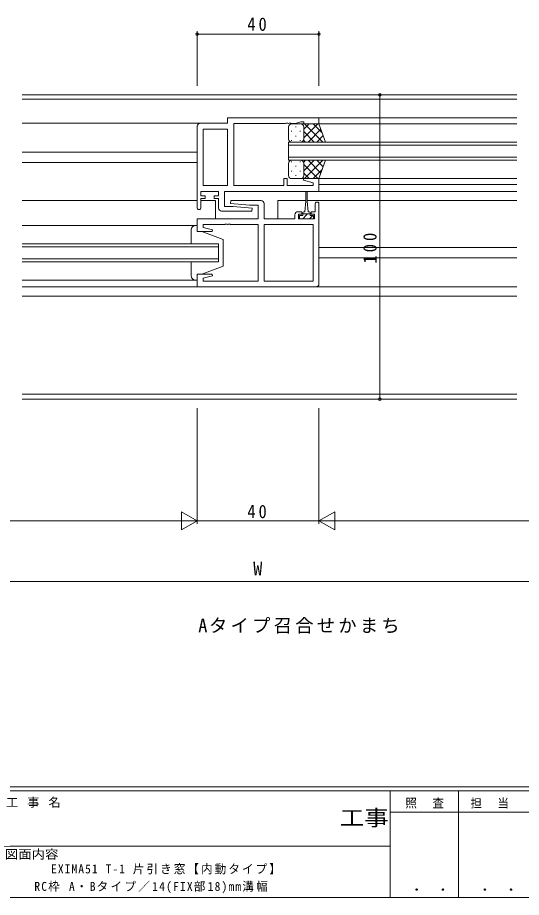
# Model space of a CAD drawing. Units: millimetres on the paper. Extents: x -420 to 373, y -297 to 267.
# Drawn here: x -24.9 to 140.6, y -297 to -7.8 of the extents above; entities that cross this region are included whole.
import ezdxf
from ezdxf.enums import TextEntityAlignment as Align

# ---------------------------------------------------------------- set-up
doc = ezdxf.new("R2010")
doc.units = ezdxf.units.MM
for name, color, linetype, lineweight in [('0-1_YKK_ZWAK', 7, 'Continuous', 9), ('0-3_YKK_11', 7, 'Continuous', 9), ('0-4_YKK_12', 2, 'Continuous', 9), ('0-5_YKK_13', 4, 'Continuous', 9), ('0-7_YKK_D', 6, 'Continuous', 9)]:
    doc.layers.add(name, color=color, linetype=linetype, lineweight=lineweight)
doc.layers.add('0-2_USER1', color=3, linetype='Continuous')
doc.styles.add('ＭＳ ゴシック', font='')
doc.styles.get('ＭＳ ゴシック').set_extended_font_data('MS Gothic')

msp = doc.modelspace()

# ---------------------------------------------------------------- linework, layer by layer
at = {"layer": '0-1_YKK_ZWAK'}
for p, q in [((352.3, -260.575), (-417.7, -260.575)), ((314.5, -261.975), (-417.7, -261.975)), ((97.5, -261.975), (97.5, -296.975)), ((119.9, -261.975), (119.9, -296.975)), ((165.684, -268.975), (97.5, -268.975)), ((-31.3, -280.175), (97.5, -280.175)), ((-417.7, -296.975), (314.5, -296.975))]:
    msp.add_line(p, q, dxfattribs=at)
at = {"layer": '0-3_YKK_11'}
for p, q in [((35.104, -42.485), (44.104, -42.485)), ((44.104, -40.685), (74.104, -40.685)), ((44.104, -42.485), (44.104, -40.685)), ((46.104, -42.615), (46.104, -62.955)), ((63.146, -42.615), (46.104, -42.615)), ((63.329, -42.495), (63.146, -42.615)), ((63.879, -42.495), (63.329, -42.495)), ((64.063, -42.615), (63.879, -42.495)), ((64.146, -42.615), (64.063, -42.615)), ((64.329, -42.495), (64.146, -42.615)), ((64.879, -42.495), (64.329, -42.495)), ((65.063, -42.615), (64.879, -42.495)), ((66.373, -42.615), (65.063, -42.615)), ((68.104, -41.985), (66.373, -42.615)), ((69.104, -41.985), (68.104, -41.985)), ((69.104, -42.685), (69.104, -41.985)), ((74.104, -42.685), (69.104, -42.685)), ((74.104, -40.685), (74.104, -42.685)), ((34.104, -70.285), (34.104, -43.485)), ((36.034, -44.415), (36.034, -62.955)), ((44.104, -44.415), (36.034, -44.415)), ((44.104, -62.955), (44.104, -44.415)), ((44.104, -62.955), (44.104, -44.415)), ((62.604, -60.685), (63.604, -60.685)), ((62.604, -62.955), (62.604, -60.685)), ((63.604, -60.685), (63.604, -62.955)), ((69.075, -61.208), (69.144, -60.685)), ((69.144, -60.685), (74.104, -60.685)), ((74.104, -60.685), (74.104, -64.885)), ((36.034, -62.955), (44.104, -62.955)), ((46.104, -62.955), (62.604, -62.955)), ((63.604, -62.955), (72.174, -62.955)), ((72.174, -62.038), (69.075, -61.208)), ((72.174, -62.955), (72.174, -62.038)), ((35.304, -64.885), (35.304, -66.385)), ((41.104, -64.885), (35.304, -64.885)), ((35.304, -66.385), (36.704, -66.385)), ((36.704, -66.385), (36.704, -67.185)), ((39.704, -66.385), (41.104, -66.385)), ((39.704, -67.185), (39.704, -66.385)), ((41.104, -66.385), (41.104, -64.885)), ((43.034, -64.885), (43.034, -69.885)), ((74.104, -64.885), (43.034, -64.885)), ((35.304, -67.185), (35.304, -70.285)), ((36.704, -67.185), (35.304, -67.185)), ((41.104, -67.185), (39.704, -67.185)), ((41.104, -70.385), (41.104, -67.185)), ((45.084, -68.842), (45.126, -67.885)), ((51.297, -69.385), (45.084, -68.842)), ((45.126, -67.885), (55.104, -67.885)), ((54.174, -69.385), (51.297, -69.385)), ((54.174, -73.885), (54.174, -69.385)), ((56.104, -68.885), (56.104, -73.885)), ((72.904, -71.585), (72.904, -68.985)), ((74.104, -68.985), (74.104, -95.285)), ((52.082, -71.385), (42.104, -71.385)), ((43.034, -69.885), (45.911, -69.885)), ((45.911, -69.885), (52.124, -70.429)), ((52.124, -70.429), (52.082, -71.385)), ((67.204, -71.585), (68.504, -71.585)), ((68.504, -71.585), (68.504, -72.385)), ((71.504, -71.585), (72.904, -71.585)), ((71.504, -72.385), (71.504, -71.585)), ((34.104, -73.885), (54.174, -73.885)), ((34.104, -78.085), (34.104, -73.885)), ((56.104, -73.885), (66.204, -73.885)), ((66.204, -73.885), (66.204, -72.585)), ((67.404, -72.385), (67.404, -73.885)), ((68.504, -72.385), (67.404, -72.385)), ((67.404, -73.885), (72.604, -73.885)), ((72.604, -72.385), (71.504, -72.385)), ((72.604, -73.885), (72.604, -72.385)), ((39.065, -78.085), (34.104, -78.085)), ((36.034, -75.815), (36.034, -76.733)), ((43.146, -75.815), (36.034, -75.815)), ((36.034, -76.733), (39.134, -77.563)), ((39.134, -77.563), (39.065, -78.085)), ((43.329, -75.695), (43.146, -75.815)), ((43.879, -75.695), (43.329, -75.695)), ((44.063, -75.815), (43.879, -75.695)), ((44.146, -75.815), (44.063, -75.815)), ((44.329, -75.695), (44.146, -75.815)), ((44.879, -75.695), (44.329, -75.695)), ((45.063, -75.815), (44.879, -75.695)), ((54.104, -75.815), (45.063, -75.815)), ((54.104, -94.355), (54.104, -75.815)), ((56.104, -75.815), (72.174, -75.815)), ((56.104, -94.355), (56.104, -75.815)), ((56.104, -94.355), (56.104, -75.815)), ((72.174, -75.815), (72.174, -94.355)), ((34.104, -92.085), (39.065, -92.085)), ((34.104, -96.285), (34.104, -92.085)), ((39.065, -92.085), (39.134, -92.608)), ((39.134, -92.608), (36.034, -93.438)), ((36.034, -93.438), (36.034, -94.355)), ((36.034, -94.355), (54.104, -94.355)), ((72.174, -94.355), (56.104, -94.355)), ((73.104, -96.285), (34.104, -96.285))]:
    msp.add_line(p, q, dxfattribs=at)
for centre, radius, start, end in [((35.104, -43.485), 1, 90, 179.99998), ((55.104, -68.885), 1, 0, 89.99998), ((73.504, -68.985), 0.6, 359.99998, 180), ((34.704, -70.285), 0.6, 179.99998, 0), ((42.104, -70.385), 1, 180, 269.99998), ((67.204, -72.585), 1, 90, 179.99998), ((73.104, -95.285), 1, 270, 359.99998)]:
    msp.add_arc(centre, radius, start, end, dxfattribs=at)
at = {"layer": '0-4_YKK_12'}
for p, q in [((139.104, -33.185), (-23.396, -33.185)), ((-23.396, -34.585), (139.104, -34.585)), ((35.104, -42.485), (-23.396, -42.485)), ((139.104, -40.685), (74.104, -40.686)), ((139.104, -42.685), (74.104, -42.685)), ((64.104, -48.685), (64.104, -54.685)), ((139.104, -48.685), (64.104, -48.685)), ((34.104, -51.985), (-23.396, -51.985)), ((64.104, -49.685), (139.104, -49.685)), ((139.104, -53.685), (64.104, -53.685)), ((64.104, -54.685), (139.104, -54.685)), ((34.104, -55.385), (-23.396, -55.385)), ((139.104, -60.685), (73.728, -60.685)), ((139.104, -62.685), (74.104, -62.684)), ((139.104, -64.885), (43.325, -64.885)), ((34.104, -67.885), (-23.396, -67.885)), ((40.104, -67.885), (35.304, -67.885)), ((40.104, -67.885), (40.104, -73.778)), ((60.604, -67.885), (60.604, -73.778)), ((69.754, -67.885), (60.604, -67.885)), ((139.104, -67.885), (70.24, -67.885)), ((34.104, -76.085), (-23.396, -76.085)), ((41.104, -82.085), (-23.396, -82.085)), ((-23.396, -83.085), (41.104, -83.085)), ((41.104, -88.085), (41.104, -82.085)), ((139.104, -83.385), (74.104, -83.385)), ((41.104, -87.085), (-23.396, -87.085)), ((-23.396, -88.085), (41.104, -88.085)), ((139.104, -86.785), (74.104, -86.785)), ((34.104, -94.085), (-23.396, -94.085)), ((34.104, -96.285), (-23.396, -96.285)), ((73.104, -96.285), (139.104, -96.285)), ((139.104, -99.285), (-23.396, -99.285)), ((139.104, -131.555), (-23.396, -131.555)), ((139.104, -133.185), (-23.396, -133.185))]:
    msp.add_line(p, q, dxfattribs=at)
at = {"layer": '0-5_YKK_13'}
for p, q in [((65.108, -42.687), (68.108, -42.687)), ((74.108, -42.687), (68.108, -42.687)), ((69.108, -44.479), (70.9, -42.687)), ((69.108, -47.307), (73.728, -42.687)), ((69.376, -42.687), (75.376, -48.687)), ((72.205, -42.687), (75.165, -45.648)), ((76.251, -48.687), (74.108, -42.687)), ((64.108, -47.687), (64.108, -43.687)), ((65.056, -45.022), (65.056, -45.222)), ((66.471, -43.607), (66.471, -43.807)), ((67.886, -45.022), (67.886, -45.222)), ((69.108, -43.687), (69.108, -47.287)), ((69.108, -44.087), (69.108, -47.687)), ((69.108, -45.247), (72.548, -48.687)), ((70.556, -48.687), (74.752, -44.491)), ((65.056, -48.052), (65.056, -48.252)), ((68.108, -48.687), (65.108, -48.687)), ((66.471, -46.637), (66.471, -46.837)), ((67.886, -48.052), (67.886, -48.252)), ((67.886, -48.687), (76.251, -48.687)), ((69.051, -48.019), (69.719, -48.687)), ((73.385, -48.687), (75.497, -46.575)), ((68.108, -54.685), (65.108, -54.685)), ((67.886, -54.685), (76.251, -54.685)), ((69.051, -55.353), (69.719, -54.685)), ((69.108, -58.125), (72.548, -54.685)), ((69.376, -60.685), (75.376, -54.685)), ((70.556, -54.685), (74.752, -58.881)), ((73.385, -54.685), (75.497, -56.797)), ((76.251, -54.685), (74.108, -60.685)), ((64.108, -55.685), (64.108, -59.685)), ((65.056, -55.32), (65.056, -55.12)), ((66.471, -56.735), (66.471, -56.535)), ((67.886, -55.32), (67.886, -55.12)), ((69.108, -59.285), (69.108, -55.685)), ((69.108, -56.065), (73.728, -60.685)), ((69.108, -59.685), (69.108, -56.085)), ((72.205, -60.685), (75.165, -57.725)), ((65.056, -58.35), (65.056, -58.15)), ((65.108, -60.685), (68.108, -60.685)), ((66.471, -59.765), (66.471, -59.565)), ((67.886, -58.35), (67.886, -58.15)), ((74.108, -60.685), (68.108, -60.685)), ((69.108, -58.894), (70.9, -60.685)), ((69.754, -68.085), (69.754, -65.135)), ((70.254, -65.135), (70.254, -68.085)), ((69.754, -68.085), (69.504, -71.585)), ((70.254, -68.085), (70.504, -71.585)), ((68.754, -71.985), (68.754, -72.785)), ((68.754, -72.285), (71.254, -72.285)), ((69.504, -71.585), (69.154, -71.585)), ((70.369, -72.285), (70.004, -72.65)), ((70.854, -71.585), (70.504, -71.585)), ((71.254, -72.785), (71.254, -71.985)), ((67.704, -72.785), (68.754, -72.785)), ((67.704, -73.885), (67.704, -72.785)), ((72.304, -73.885), (67.704, -73.885)), ((70.004, -72.65), (68.769, -73.885)), ((72.114, -72.785), (71.014, -73.885)), ((71.254, -72.785), (72.304, -72.785)), ((72.304, -72.785), (72.304, -73.885)), ((32.104, -82.085), (32.104, -77.585)), ((33.604, -76.085), (34.104, -76.085)), ((34.104, -76.085), (34.104, -78.085)), ((34.104, -78.085), (35.604, -78.085)), ((35.604, -78.085), (42.604, -80.685)), ((42.604, -80.685), (42.604, -89.485)), ((32.104, -92.585), (32.104, -88.085)), ((35.604, -92.085), (42.604, -89.485)), ((34.104, -92.085), (34.104, -94.085)), ((35.604, -92.085), (34.104, -92.085)), ((34.104, -94.085), (33.604, -94.085)), ((74.104, -96.285), (74.404, -96.285))]:
    msp.add_line(p, q, dxfattribs=at)
for centre, radius, start, end in [((65.108, -43.687), 1, 90, 180), ((68.108, -43.687), 1, 0, 90), ((68.108, -43.687), 1, 0, 90), ((65.108, -47.687), 1, 180, 270), ((68.108, -47.687), 1, 270, 0), ((68.108, -47.687), 1, 270, 0), ((65.108, -55.685), 1, 90, 180), ((68.108, -55.685), 1, 0, 90), ((68.108, -55.685), 1, 0, 90), ((65.108, -59.685), 1, 180, 270), ((68.108, -59.685), 1, 270, 0), ((68.108, -59.685), 1, 270, 0), ((70.004, -65.135), 0.25, 0, 180), ((69.154, -71.985), 0.4, 90, 180), ((70.854, -71.985), 0.4, 0, 90), ((33.604, -77.585), 1.5, 90, 180), ((33.604, -92.585), 1.5, 180, 270)]:
    msp.add_arc(centre, radius, start, end, dxfattribs=at)
at = {"layer": '0-7_YKK_D'}
for p, q in [((34.104, -30.185), (34.104, -12.185)), ((34.104, -13.185), (74.104, -13.185)), ((74.104, -30.185), (74.104, -12.185)), ((77.104, -33.185), (95.104, -33.185)), ((94.104, -33.185), (94.104, -133.185)), ((77.104, -133.185), (95.104, -133.185)), ((34.104, -136.185), (34.104, -174.185)), ((34.104, -136.185), (34.104, -174.185)), ((74.104, -136.185), (74.104, -174.185)), ((74.104, -136.185), (74.104, -174.185)), ((28.908, -170.185), (28.908, -176.185)), ((34.104, -173.185), (28.908, -170.185)), ((74.104, -173.185), (79.3, -170.185)), ((79.3, -176.185), (79.3, -170.185)), ((-109.896, -173.185), (28.104, -173.185)), ((34.104, -173.185), (23.712, -173.185)), ((34.104, -173.185), (28.908, -176.185)), ((34.104, -173.185), (74.104, -173.185)), ((74.104, -173.185), (84.497, -173.185)), ((74.104, -173.185), (79.3, -176.185)), ((80.104, -173.185), (218.104, -173.185)), ((217.104, -193.185), (-108.896, -193.185))]:
    msp.add_line(p, q, dxfattribs=at)
for centre in [(34.104, -13.185), (74.104, -13.185), (94.104, -33.185), (94.104, -133.185)]:
    msp.add_circle(centre, 0.425, dxfattribs=at)

# ---------------------------------------------------------------- texts
at = {"layer": '0-1_YKK_ZWAK', "color": 2, "style": 'ＭＳ ゴシック', "width": 1.15}
msp.add_text('工事', height=5.132, dxfattribs=at).set_placement((80.931, -274.932), align=Align.BOTTOM_LEFT)
at = {"layer": '0-1_YKK_ZWAK', "style": 'ＭＳ ゴシック', "width": 1.1}
msp.add_text('図面内容', height=2.933, dxfattribs=at).set_placement((-29.083, -285.124), align=Align.BOTTOM_LEFT)
at = {"layer": '0-1_YKK_ZWAK', "color": 3, "style": 'ＭＳ ゴシック', "width": 1.15}
for p in [(101.955, -295.921), (124.355, -295.921)]:
    msp.add_text(' ． ．', height=3.666, dxfattribs=at).set_placement(p, align=Align.BOTTOM_LEFT)
at = {"layer": '0-1_YKK_ZWAK', "char_height": 2.933, "attachment_point": 7, "style": 'ＭＳ ゴシック'}
for s, insert in [('\\T1.16;工\\~事\\~名', (-28.688, -267.508)), ('\\T1.17;\\W0.95;照\\~\\~査', (102.489, -267.756)), ('\\T1.17;\\W0.95;担\\~\\~当', (123.855, -267.756))]:
    msp.add_mtext(s, dxfattribs=dict(at, insert=insert))
at = {"layer": '0-2_USER1', "insert": (34.453, -210.276), "char_height": 4.399, "attachment_point": 7, "style": 'ＭＳ ゴシック'}
msp.add_mtext('\\T1.18;Aタイプ召合せかまち', dxfattribs=at)
at = {"layer": '0-2_USER1', "color": 7, "char_height": 2.933, "attachment_point": 7, "style": 'ＭＳ ゴシック'}
for s, insert in [('\\T1.18;\\W0.95;EXIMA51\\~T-1\\~片引き窓【内動タイプ】', (-13.903, -289.424)), ('\\T1.2;\\W0.95;RC枠\\~A・Bタイプ／14(FIX部18)mm溝幅', (-19.403, -295.6))]:
    msp.add_mtext(s, dxfattribs=dict(at, insert=insert))
at = {"layer": '0-7_YKK_D', "color": 3, "style": 'ＭＳ ゴシック'}
msp.add_text('W', height=4.399, dxfattribs=at).set_placement((52.504, -192.385), align=Align.BOTTOM_LEFT)
at = {"layer": '0-7_YKK_D', "color": 3, "char_height": 4.399, "attachment_point": 7, "style": 'ＭＳ ゴシック'}
for insert in [(50.584, -12.185), (50.584, -172.385)]:
    msp.add_mtext('\\T1.36;\\W0.9;40', dxfattribs=dict(at, insert=insert))
at = {"layer": '0-7_YKK_D', "color": 3, "insert": (93.104, -88.625), "char_height": 4.399, "attachment_point": 7, "rotation": 90, "style": 'ＭＳ ゴシック'}
msp.add_mtext('\\T1.38;\\W0.9;100', dxfattribs=at)

doc.saveas('drawing.dxf')
